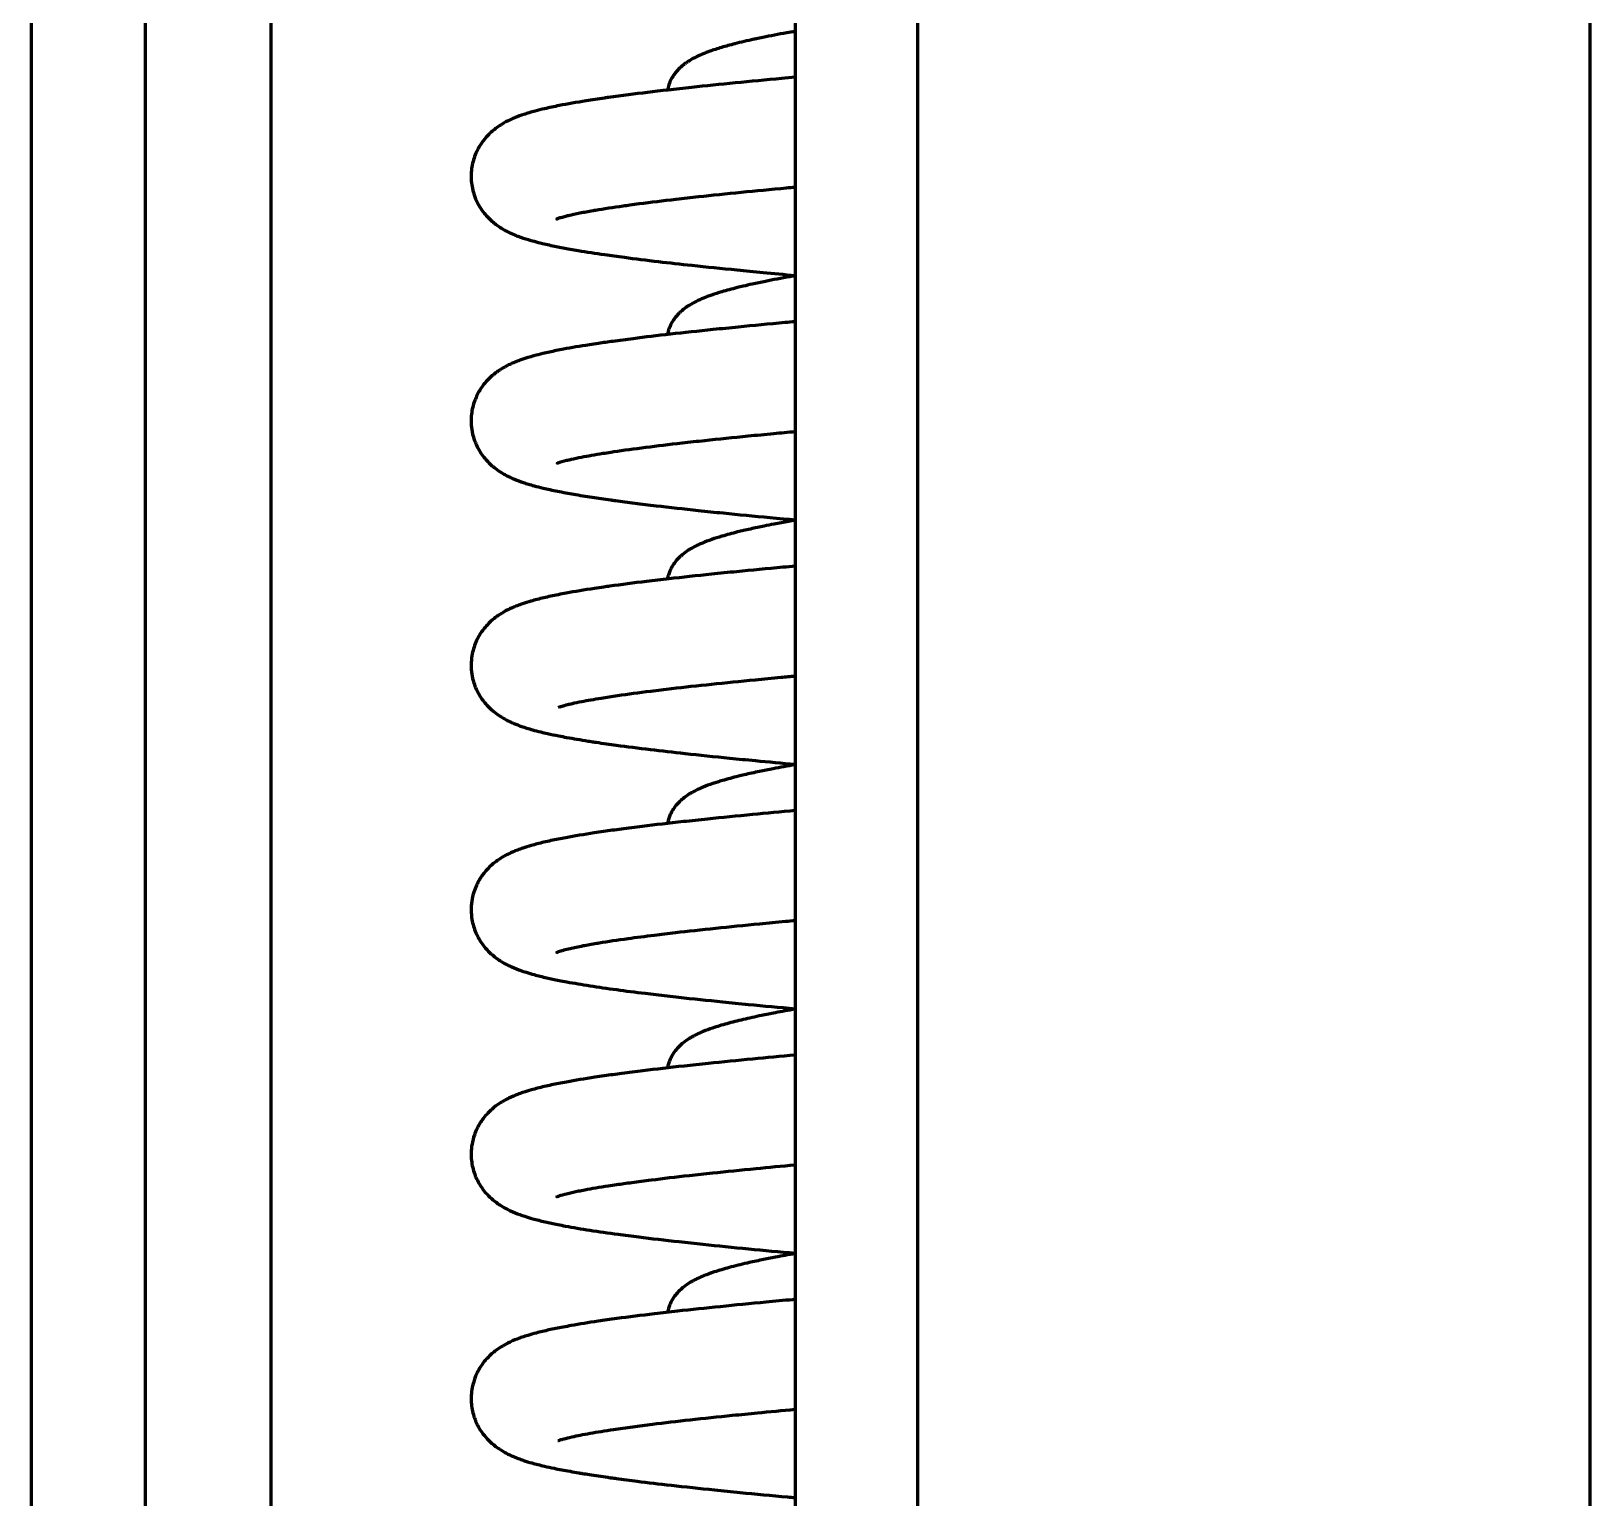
# Model space of a CAD drawing. Header units: millimetres. Extents: x 0 to 840, y 0 to 594.
# Drawn here: x 233.069 to 236.469, y 461.27 to 464.47 of the extents above; entities that cross this region are included whole.
import ezdxf

# ---------------------------------------------------------------- set-up
doc = ezdxf.new("R2010")
doc.units = ezdxf.units.MM
doc.linetypes.add('K5LT_BASIC', pattern=[0])
doc.layers.add('Системный слой', color=7, linetype='Continuous')

msp = doc.modelspace()

# ---------------------------------------------------------------- linework, layer by layer
at = {"layer": 'Системный слой', "color": 5, "linetype": 'K5LT_BASIC', "lineweight": 60, "true_color": 0x0000ff}
for p, q in [((236.46886, 512.31632), (236.46886, 411.74583)), ((235.00219, 512.30589), (235.00219, 411.73474)), ((233.06929, 479.15139), (233.06929, 448.15513)), ((233.31772, 479.15139), (233.31772, 446.48472)), ((233.59245, 446.48472), (233.59245, 479.15139)), ((234.73553, 479.01806), (234.73553, 446.61806))]:
    msp.add_line(p, q, dxfattribs=at)
for points, knots in [([(234.73553, 464.46993), (234.72938, 464.46885), (234.72333, 464.46776), (234.69901, 464.46334), (234.68157, 464.45998), (234.66024, 464.4556), (234.65545, 464.4546), (234.64923, 464.45327), (234.64773, 464.45294), (234.63126, 464.44936), (234.61725, 464.44609), (234.6028, 464.44241), (234.60149, 464.44208), (234.59014, 464.43913), (234.58066, 464.43649), (234.56269, 464.43103), (234.55423, 464.42823), (234.54009, 464.42302), (234.53417, 464.42066), (234.52575, 464.41694), (234.52303, 464.41568), (234.51516, 464.41183), (234.51009, 464.40911), (234.50262, 464.40448), (234.50049, 464.40309), (234.49611, 464.40003), (234.49401, 464.39847), (234.48816, 464.39382), (234.48436, 464.39042), (234.47895, 464.38476), (234.47709, 464.38266), (234.47428, 464.37918), (234.47324, 464.37783), (234.47095, 464.37466), (234.4698, 464.37295), (234.46635, 464.3674), (234.46438, 464.36372), (234.46086, 464.35558), (234.45945, 464.35156), (234.45784, 464.34549), (234.45741, 464.34359), (234.45704, 464.3417)], [18.8656886, 18.8656886, 18.8656886, 18.8656886, 19.2075991, 19.2075991, 20.2626558, 20.2626558, 20.575663, 20.575663, 20.6763779, 20.6763779, 21.6846425, 21.6846425, 21.7857613, 21.7857613, 22.5695793, 22.5695793, 23.3533974, 23.3533974, 23.9549881, 23.9549881, 24.2402451, 24.2402451, 24.8093722, 24.8093722, 25.0549967, 25.0549967, 25.2892627, 25.2892627, 25.7031865, 25.7031865, 25.9129034, 25.9129034, 26.0393263, 26.0393263, 26.1910284, 26.1910284, 26.4794092, 26.4794092, 26.7454221, 26.7454221, 26.8596257, 26.8596257, 26.8596257, 26.8596257]), ([(234.73553, 464.36975), (234.72565, 464.36885), (234.71584, 464.36795), (234.67137, 464.36382), (234.63758, 464.36059), (234.57184, 464.35409), (234.53992, 464.35081), (234.50059, 464.34658), (234.49191, 464.34563), (234.47476, 464.34373), (234.46629, 464.34278), (234.42767, 464.33838), (234.39901, 464.33492), (234.36461, 464.33047), (234.35722, 464.32949), (234.3427, 464.32753), (234.33557, 464.32655), (234.32557, 464.32514), (234.32259, 464.32471), (234.3127, 464.32329), (234.30593, 464.32229), (234.29266, 464.32029), (234.28615, 464.31928), (234.2586, 464.31488), (234.239, 464.31145), (234.20983, 464.3057), (234.19915, 464.30343), (234.18207, 464.29946), (234.17527, 464.29778), (234.16441, 464.29488), (234.16008, 464.29367), (234.15164, 464.29117), (234.14772, 464.28995), (234.13739, 464.28652), (234.1311, 464.28424), (234.12146, 464.28032), (234.11784, 464.27875), (234.10773, 464.27403), (234.10144, 464.27077), (234.09097, 464.26423), (234.08769, 464.26203), (234.08118, 464.25726), (234.07781, 464.25459), (234.07151, 464.24911), (234.06822, 464.246), (234.06076, 464.23818), (234.05631, 464.23287), (234.04999, 464.22384), (234.04788, 464.22053), (234.04349, 464.2129), (234.04129, 464.20854), (234.03734, 464.1994), (234.03557, 464.19456), (234.03265, 464.18473), (234.03146, 464.1796), (234.02974, 464.1693), (234.02918, 464.16405), (234.02875, 464.15355), (234.02886, 464.14829), (234.02973, 464.13786), (234.03049, 464.13272), (234.0329, 464.12119), (234.03473, 464.11497), (234.03927, 464.10287), (234.04195, 464.09715), (234.04806, 464.08612), (234.05148, 464.08095), (234.05778, 464.07262), (234.06064, 464.06923), (234.06648, 464.0629), (234.06947, 464.05996), (234.07552, 464.05448), (234.07858, 464.05195), (234.08199, 464.04933), (234.08239, 464.04902), (234.08422, 464.04765), (234.08562, 464.04663), (234.08977, 464.04372), (234.09254, 464.04191), (234.10044, 464.03705), (234.10571, 464.03422), (234.11395, 464.03018), (234.11728, 464.02866), (234.12402, 464.02576), (234.12725, 464.02446), (234.13859, 464.02014), (234.14586, 464.01774), (234.15757, 464.01421), (234.16188, 464.01298), (234.17199, 464.01022), (234.17817, 464.00865), (234.18932, 464.00598), (234.19413, 464.00489), (234.20412, 464.00269), (234.20933, 464.00159), (234.22413, 463.99859), (234.23415, 463.99669), (234.25048, 463.99377), (234.25649, 463.99273), (234.28046, 463.9887), (234.29961, 463.98574), (234.32694, 463.98181), (234.33401, 463.98082), (234.34838, 463.97885), (234.3557, 463.97786), (234.38661, 463.9738), (234.41146, 463.97073), (234.46091, 463.96494), (234.48526, 463.96222), (234.54181, 463.95614), (234.57452, 463.95279), (234.61781, 463.94851), (234.62724, 463.94759), (234.64625, 463.94575), (234.65583, 463.94484), (234.68838, 463.94174), (234.71175, 463.93957), (234.73553, 463.9374)], [4.6533398, 4.6533398, 4.6533398, 4.6533398, 4.992377, 4.992377, 6.2027152, 6.2027152, 7.4310357, 7.4310357, 7.784683, 7.784683, 8.1395752, 8.1395752, 9.4268002, 9.4268002, 9.7870957, 9.7870957, 10.1489733, 10.1489733, 10.3047117, 10.3047117, 10.669622, 10.669622, 11.0354263, 11.0354263, 12.2578541, 12.2578541, 13.0248467, 13.0248467, 13.5526302, 13.5526302, 13.9116848, 13.9116848, 14.2557108, 14.2557108, 14.7896734, 14.7896734, 15.0951145, 15.0951145, 15.6290771, 15.6290771, 15.8688792, 15.8688792, 16.0959116, 16.0959116, 16.3129594, 16.3129594, 16.6226405, 16.6226405, 16.7877626, 16.7877626, 16.9852371, 16.9852371, 17.1816924, 17.1816924, 17.3744661, 17.3744661, 17.5642591, 17.5642591, 17.7523127, 17.7523127, 17.9398004, 17.9398004, 18.1805104, 18.1805104, 18.4284188, 18.4284188, 18.688996, 18.688996, 18.8901488, 18.8901488, 19.0964008, 19.0964008, 19.3106255, 19.3106255, 19.3394826, 19.3394826, 19.4410877, 19.4410877, 19.6442978, 19.6442978, 20.0507179, 20.0507179, 20.3262035, 20.3262035, 20.6171902, 20.6171902, 21.2712928, 21.2712928, 21.6184998, 21.6184998, 22.1070484, 22.1070484, 22.4704408, 22.4704408, 22.8395962, 22.8395962, 23.5024106, 23.5024106, 23.8728149, 23.8728149, 24.9474489, 24.9474489, 25.3117314, 25.3117314, 25.6741575, 25.6741575, 26.8139009, 26.8139009, 27.8298613, 27.8298613, 29.0861227, 29.0861227, 29.431642, 29.431642, 29.7759734, 29.7759734, 30.5920125, 30.5920125, 30.5920125, 30.5920125]), ([(234.73553, 464.12957), (234.7291, 464.12898), (234.7227, 464.12838), (234.68235, 464.12461), (234.64935, 464.12144), (234.58524, 464.11504), (234.55417, 464.11181), (234.5162, 464.10768), (234.50792, 464.10677), (234.49159, 464.10494), (234.48353, 464.10402), (234.44719, 464.09983), (234.42049, 464.09656), (234.38869, 464.09239), (234.38183, 464.09147), (234.37026, 464.08988), (234.36547, 464.08922), (234.33855, 464.08541), (234.3182, 464.08227), (234.2984, 464.07892), (234.29658, 464.07861), (234.28965, 464.0774), (234.2847, 464.07652), (234.27516, 464.07476), (234.27065, 464.07389), (234.25697, 464.07118), (234.24876, 464.0694), (234.23825, 464.06691), (234.23536, 464.06619), (234.22866, 464.06445), (234.22514, 464.06345), (234.22117, 464.06224), (234.21941, 464.06167), (234.21661, 464.06071), (234.21558, 464.06028), (234.21603, 464.06048), (234.21732, 464.06111), (234.21769, 464.06131)], [37.7112778, 37.7112778, 37.7112778, 37.7112778, 37.9222694, 37.9222694, 39.0502669, 39.0502669, 40.1981821, 40.1981821, 40.5243111, 40.5243111, 40.8515265, 40.8515265, 42.0252066, 42.0252066, 42.3577156, 42.3577156, 42.5994075, 42.5994075, 43.7447167, 43.7447167, 43.8609674, 43.8609674, 44.1975123, 44.1975123, 44.5337933, 44.5337933, 45.2610793, 45.2610793, 45.5898742, 45.5898742, 46.0644791, 46.0644791, 46.3572481, 46.3572481, 46.9762262, 46.9762262, 47.2143154, 47.2143154, 47.2143154, 47.2143154]), ([(234.73553, 463.93659), (234.73169, 463.93592), (234.72789, 463.93524), (234.70534, 463.93119), (234.6875, 463.92781), (234.66571, 463.9234), (234.66086, 463.9224), (234.65131, 463.92038), (234.64662, 463.91937), (234.63523, 463.91687), (234.62864, 463.91537), (234.61787, 463.91282), (234.6136, 463.91179), (234.59736, 463.90775), (234.58604, 463.9047), (234.56771, 463.89927), (234.56035, 463.89692), (234.55008, 463.89336), (234.54694, 463.89223), (234.53816, 463.88893), (234.53265, 463.88668), (234.52465, 463.8831), (234.52204, 463.88188), (234.51412, 463.87795), (234.50903, 463.87516), (234.50176, 463.87059), (234.49949, 463.86908), (234.49318, 463.86459), (234.48924, 463.86147), (234.48356, 463.85617), (234.48217, 463.8548), (234.47882, 463.85129), (234.47712, 463.84936), (234.47364, 463.84506), (234.47201, 463.84287), (234.46802, 463.83694), (234.46565, 463.83283), (234.46251, 463.82619), (234.46127, 463.82317), (234.45935, 463.81771), (234.45844, 463.81463), (234.45749, 463.81058), (234.45726, 463.8095), (234.45705, 463.80841)], [18.3385521, 18.3385521, 18.3385521, 18.3385521, 18.5520427, 18.5520427, 19.6180803, 19.6180803, 19.9309472, 19.9309472, 20.2445913, 20.2445913, 20.7073038, 20.7073038, 21.0230147, 21.0230147, 21.9335588, 21.9335588, 22.5995978, 22.5995978, 22.904688, 22.904688, 23.4668516, 23.4668516, 23.7508946, 23.7508946, 24.3130583, 24.3130583, 24.5614441, 24.5614441, 25.0183374, 25.0183374, 25.1852387, 25.1852387, 25.3892471, 25.3892471, 25.5861398, 25.5861398, 25.8859733, 25.8859733, 26.0744038, 26.0744038, 26.2614911, 26.2614911, 26.3284344, 26.3284344, 26.3284344, 26.3284344]), ([(234.73553, 463.83642), (234.72796, 463.83573), (234.72043, 463.83504), (234.67811, 463.83112), (234.64422, 463.8279), (234.60212, 463.82375), (234.59286, 463.82283), (234.5745, 463.82099), (234.5654, 463.82006), (234.52409, 463.81581), (234.49311, 463.81248), (234.43505, 463.80591), (234.4079, 463.80267), (234.37462, 463.79843), (234.36712, 463.79746), (234.35236, 463.79551), (234.34511, 463.79453), (234.32727, 463.79206), (234.31686, 463.79057), (234.29999, 463.78807), (234.29338, 463.78706), (234.26661, 463.78288), (234.24773, 463.77966), (234.21967, 463.77435), (234.2095, 463.7723), (234.19478, 463.76908), (234.18991, 463.76797), (234.17837, 463.76522), (234.1719, 463.76357), (234.1614, 463.76071), (234.15705, 463.75946), (234.14679, 463.75634), (234.141, 463.75445), (234.13132, 463.75093), (234.12759, 463.7495), (234.12046, 463.74656), (234.11674, 463.74493), (234.10641, 463.74003), (234.09969, 463.7365), (234.08865, 463.72935), (234.08551, 463.72717), (234.07897, 463.72219), (234.07571, 463.71951), (234.06779, 463.71234), (234.06281, 463.70721), (234.05547, 463.69826), (234.05265, 463.69446), (234.04947, 463.68962), (234.04893, 463.68877), (234.0473, 463.68617), (234.04625, 463.6844), (234.04319, 463.67894), (234.04129, 463.67515), (234.03757, 463.66666), (234.03582, 463.66194), (234.03286, 463.65218), (234.03165, 463.64717), (234.02986, 463.63696), (234.02928, 463.63177), (234.02876, 463.62132), (234.02882, 463.61607), (234.0297, 463.60422), (234.03072, 463.59766), (234.03374, 463.58483), (234.03574, 463.57858), (234.03866, 463.57138), (234.03918, 463.57014), (234.04172, 463.56439), (234.04404, 463.55989), (234.0488, 463.55176), (234.05161, 463.54753), (234.05695, 463.54033), (234.06006, 463.53657), (234.06581, 463.53025), (234.06901, 463.52707), (234.07505, 463.52155), (234.07815, 463.51897), (234.08624, 463.5127), (234.0907, 463.5097), (234.09879, 463.50475), (234.10139, 463.50327), (234.10784, 463.49983), (234.11067, 463.49842), (234.11717, 463.49537), (234.1205, 463.49391), (234.12982, 463.49006), (234.13619, 463.48772), (234.14618, 463.48436), (234.14996, 463.48317), (234.15803, 463.48074), (234.16202, 463.4796), (234.17257, 463.47673), (234.17928, 463.47504), (234.19087, 463.47229), (234.19578, 463.47118), (234.21175, 463.46771), (234.22314, 463.46544), (234.24089, 463.46214), (234.24674, 463.46109), (234.26548, 463.45784), (234.27889, 463.45565), (234.30586, 463.45151), (234.31931, 463.44954), (234.33669, 463.44712), (234.34006, 463.44665), (234.3503, 463.44525), (234.35726, 463.44432), (234.37849, 463.44154), (234.39315, 463.43968), (234.41622, 463.43687), (234.42426, 463.43591), (234.46145, 463.43152), (234.49212, 463.42811), (234.53306, 463.42377), (234.54199, 463.42284), (234.56003, 463.42097), (234.56913, 463.42004), (234.61111, 463.4158), (234.64515, 463.41249), (234.68994, 463.40828), (234.69971, 463.40736), (234.71816, 463.40565), (234.72682, 463.40486), (234.73553, 463.40406)], [4.2729293, 4.2729293, 4.2729293, 4.2729293, 4.5114885, 4.5114885, 5.6217301, 5.6217301, 5.9388773, 5.9388773, 6.2572857, 6.2572857, 7.4005533, 7.4005533, 8.5088178, 8.5088178, 8.8396057, 8.8396057, 9.1712311, 9.1712311, 9.6727903, 9.6727903, 10.0088631, 10.0088631, 11.0660021, 11.0660021, 11.7138663, 11.7138663, 12.0526196, 12.0526196, 12.521495, 12.521495, 12.8499866, 12.8499866, 13.3188621, 13.3188621, 13.6084208, 13.6084208, 13.88578, 13.88578, 14.4051005, 14.4051005, 14.622046, 14.622046, 14.8260242, 14.8260242, 15.1257656, 15.1257656, 15.3125921, 15.3125921, 15.3518115, 15.3518115, 15.4302504, 15.4302504, 15.5871283, 15.5871283, 15.7674777, 15.7674777, 15.9476555, 15.9476555, 16.1280068, 16.1280068, 16.3085182, 16.3085182, 16.538217, 16.538217, 16.7699069, 16.7699069, 16.8188965, 16.8188965, 16.9997698, 16.9997698, 17.180998, 17.180998, 17.3642008, 17.3642008, 17.5510309, 17.5510309, 17.7433351, 17.7433351, 18.0612729, 18.0612729, 18.2798833, 18.2798833, 18.5168923, 18.5168923, 18.7748912, 18.7748912, 19.2608729, 19.2608729, 19.5630664, 19.5630664, 19.8744029, 19.8744029, 20.3570748, 20.3570748, 20.6937686, 20.6937686, 21.4171346, 21.4171346, 21.7573311, 21.7573311, 22.4806971, 22.4806971, 23.1408536, 23.1408536, 23.2985093, 23.2985093, 23.6138208, 23.6138208, 24.2444438, 24.2444438, 24.5736325, 24.5736325, 25.7431396, 25.7431396, 26.064381, 26.064381, 26.3842491, 26.3842491, 27.5231332, 27.5231332, 27.8376433, 27.8376433, 28.1121861, 28.1121861, 28.1121861, 28.1121861]), ([(234.73553, 463.59624), (234.71967, 463.59477), (234.70403, 463.59331), (234.67912, 463.59094), (234.66972, 463.59004), (234.65108, 463.58824), (234.64184, 463.58733), (234.60001, 463.58321), (234.56855, 463.57999), (234.53004, 463.57586), (234.52165, 463.57495), (234.50508, 463.57312), (234.4969, 463.57221), (234.46085, 463.56811), (234.43438, 463.56494), (234.38463, 463.55858), (234.36132, 463.55538), (234.33805, 463.55191), (234.33594, 463.55159), (234.32784, 463.55036), (234.32201, 463.54945), (234.29893, 463.54576), (234.28337, 463.54303), (234.26142, 463.53875), (234.25392, 463.53718), (234.24382, 463.53491), (234.24043, 463.53411), (234.23098, 463.53177), (234.22186, 463.52918), (234.21554, 463.527), (234.21745, 463.52784), (234.21683, 463.52753)], [36.3466063, 36.3466063, 36.3466063, 36.3466063, 36.8486127, 36.8486127, 37.157315, 37.157315, 37.4668419, 37.4668419, 38.5729401, 38.5729401, 38.8867817, 38.8867817, 39.2018192, 39.2018192, 40.2977413, 40.2977413, 41.4133287, 41.4133287, 41.5253829, 41.5253829, 41.8489957, 41.8489957, 42.8445702, 42.8445702, 43.4482842, 43.4482842, 43.7659611, 43.7659611, 44.3419177, 44.3419177, 44.7495096, 44.7495096, 44.7495096, 44.7495096]), ([(234.73553, 463.40326), (234.73082, 463.40243), (234.72617, 463.4016), (234.71614, 463.39979), (234.71079, 463.39881), (234.70024, 463.39685), (234.69503, 463.39586), (234.68236, 463.39341), (234.67499, 463.39195), (234.66289, 463.38949), (234.65807, 463.38848), (234.6428, 463.38524), (234.63272, 463.38299), (234.61868, 463.37968), (234.61439, 463.37865), (234.59803, 463.37459), (234.58661, 463.37152), (234.56813, 463.36606), (234.56072, 463.36371), (234.54653, 463.35881), (234.53976, 463.35626), (234.5305, 463.35238), (234.52771, 463.35116), (234.51966, 463.34745), (234.51452, 463.34485), (234.5071, 463.34059), (234.50473, 463.33915), (234.49799, 463.3348), (234.4936, 463.33164), (234.48802, 463.32692), (234.48702, 463.32604), (234.48452, 463.32375), (234.48321, 463.3225), (234.47993, 463.31916), (234.47821, 463.31728), (234.47361, 463.31178), (234.47093, 463.30813), (234.46622, 463.30051), (234.46397, 463.29619), (234.46112, 463.28946), (234.46001, 463.2864), (234.45853, 463.2815), (234.45796, 463.27935), (234.45733, 463.27649), (234.45718, 463.27578), (234.45705, 463.27506)], [18.3614664, 18.3614664, 18.3614664, 18.3614664, 18.6234725, 18.6234725, 18.9329731, 18.9329731, 19.2432863, 19.2432863, 19.7010861, 19.7010861, 20.0141802, 20.0141802, 20.7101409, 20.7101409, 21.0257861, 21.0257861, 21.9424306, 21.9424306, 22.6118152, 22.6118152, 23.2811997, 23.2811997, 23.573005, 23.573005, 24.1356425, 24.1356425, 24.3925913, 24.3925913, 24.8892334, 24.8892334, 25.0081127, 25.0081127, 25.1643712, 25.1643712, 25.37006, 25.37006, 25.6896344, 25.6896344, 25.9850455, 25.9850455, 26.1735969, 26.1735969, 26.3065458, 26.3065458, 26.350651, 26.350651, 26.350651, 26.350651]), ([(234.73553, 463.30309), (234.72646, 463.30226), (234.71746, 463.30143), (234.67394, 463.2974), (234.6403, 463.29419), (234.59847, 463.29006), (234.58923, 463.28914), (234.57091, 463.28729), (234.56182, 463.28636), (234.52059, 463.2821), (234.48966, 463.27877), (234.45187, 463.27447), (234.44361, 463.27352), (234.42731, 463.27161), (234.41928, 463.27065), (234.38306, 463.26625), (234.35644, 463.2628), (234.32709, 463.25869), (234.32265, 463.25806), (234.31134, 463.25643), (234.30458, 463.25543), (234.2756, 463.25103), (234.25487, 463.24759), (234.2242, 463.24191), (234.21313, 463.23972), (234.19204, 463.23517), (234.18203, 463.23283), (234.16815, 463.22923), (234.16368, 463.22801), (234.15302, 463.22495), (234.14694, 463.22307), (234.13701, 463.21968), (234.13312, 463.21828), (234.12582, 463.21545), (234.12203, 463.2139), (234.11205, 463.20949), (234.10588, 463.20648), (234.09545, 463.2004), (234.09227, 463.19842), (234.08566, 463.19393), (234.08233, 463.19149), (234.07406, 463.18485), (234.0687, 463.17997), (234.06077, 463.17141), (234.05781, 463.1679), (234.05389, 463.16271), (234.05283, 463.16125), (234.04971, 463.15675), (234.04772, 463.15361), (234.04345, 463.14615), (234.04125, 463.14178), (234.0373, 463.13264), (234.03554, 463.12781), (234.03263, 463.11798), (234.03144, 463.11284), (234.02949, 463.10111), (234.0289, 463.09433), (234.02883, 463.08089), (234.02932, 463.07422), (234.03134, 463.06111), (234.03285, 463.05475), (234.03634, 463.04375), (234.03812, 463.03913), (234.04216, 463.03016), (234.04438, 463.02593), (234.04921, 463.01779), (234.05178, 463.01395), (234.05717, 463.00671), (234.06, 463.0033), (234.06393, 462.99898), (234.06499, 462.99785), (234.06668, 462.99612), (234.06729, 462.9955), (234.06914, 462.99368), (234.07039, 462.99248), (234.07405, 462.98911), (234.0766, 462.98694), (234.08374, 462.98119), (234.08871, 462.97771), (234.09643, 462.97281), (234.09969, 462.97091), (234.10607, 462.96741), (234.10918, 462.96583), (234.11576, 462.96267), (234.11865, 462.96138), (234.12799, 462.95743), (234.13323, 462.95547), (234.14255, 462.95222), (234.14652, 462.95092), (234.15429, 462.94851), (234.15853, 462.94726), (234.16862, 462.94444), (234.17462, 462.94288), (234.18553, 462.94021), (234.19033, 462.93909), (234.2032, 462.9362), (234.2116, 462.93444), (234.22584, 462.93162), (234.2314, 462.93056), (234.25174, 462.92682), (234.26733, 462.92418), (234.28616, 462.92121), (234.28839, 462.92086), (234.29424, 462.91996), (234.29787, 462.91941), (234.3089, 462.91775), (234.31645, 462.91664), (234.33112, 462.91456), (234.33824, 462.91357), (234.36883, 462.9094), (234.39365, 462.90625), (234.44396, 462.90021), (234.46924, 462.89733), (234.52646, 462.89108), (234.55882, 462.88772), (234.60171, 462.88344), (234.61106, 462.88251), (234.6299, 462.88067), (234.6394, 462.87975), (234.67712, 462.87613), (234.70601, 462.87343), (234.73553, 462.87073)], [4.1667293, 4.1667293, 4.1667293, 4.1667293, 4.4453161, 4.4453161, 5.5224927, 5.5224927, 5.8319381, 5.8319381, 6.1426793, 6.1426793, 7.2591012, 7.2591012, 7.5774811, 7.5774811, 7.8968569, 7.8968569, 9.041118, 9.041118, 9.2487993, 9.2487993, 9.5756523, 9.5756523, 10.6824609, 10.6824609, 11.3631095, 11.3631095, 12.0437581, 12.0437581, 12.3676119, 12.3676119, 12.8381961, 12.8381961, 13.1303523, 13.1303523, 13.4108215, 13.4108215, 13.8916755, 13.8916755, 14.1127697, 14.1127697, 14.3207118, 14.3207118, 14.6368134, 14.6368134, 14.8230151, 14.8230151, 14.8930675, 14.8930675, 15.0331723, 15.0331723, 15.2099644, 15.2099644, 15.3859906, 15.3859906, 15.5587884, 15.5587884, 15.7765349, 15.7765349, 15.9903523, 15.9903523, 16.204568, 16.204568, 16.3739405, 16.3739405, 16.5456335, 16.5456335, 16.7206937, 16.7206937, 16.9002429, 16.9002429, 16.9665468, 16.9665468, 17.0049382, 17.0049382, 17.081721, 17.081721, 17.2352866, 17.2352866, 17.5424178, 17.5424178, 17.7600914, 17.7600914, 17.9898715, 17.9898715, 18.2323423, 18.2323423, 18.6672237, 18.6672237, 18.9608096, 18.9608096, 19.269783, 19.269783, 19.7046645, 19.7046645, 20.0301436, 20.0301436, 20.5643617, 20.5643617, 20.8962084, 20.8962084, 21.7438254, 21.7438254, 21.8570535, 21.8570535, 22.0374681, 22.0374681, 22.3982972, 22.3982972, 22.7239961, 22.7239961, 23.7713532, 23.7713532, 24.7337857, 24.7337857, 25.8615018, 25.8615018, 26.1715707, 26.1715707, 26.4805907, 26.4805907, 27.3877761, 27.3877761, 27.3877761, 27.3877761]), ([(234.73553, 463.0629), (234.72509, 463.06194), (234.71473, 463.06097), (234.69491, 463.05911), (234.68543, 463.05821), (234.66662, 463.05641), (234.65729, 463.05551), (234.61509, 463.05139), (234.58332, 463.04818), (234.52253, 463.04176), (234.49354, 463.03855), (234.45832, 463.03443), (234.45059, 463.03351), (234.43539, 463.03167), (234.42792, 463.03075), (234.39454, 463.02656), (234.37035, 463.02331), (234.34203, 463.01918), (234.33594, 463.01827), (234.3241, 463.01645), (234.31832, 463.01554), (234.29692, 463.01207), (234.28265, 463.00955), (234.26241, 463.00561), (234.2554, 463.00416), (234.24544, 463.00195), (234.24204, 463.00116), (234.23361, 462.99911), (234.22939, 462.99797), (234.2246, 462.99661), (234.22296, 462.99613), (234.22048, 462.99535), (234.2199, 462.99516), (234.21896, 462.99485)], [38.7346172, 38.7346172, 38.7346172, 38.7346172, 39.0869628, 39.0869628, 39.4153722, 39.4153722, 39.744733, 39.744733, 40.9199133, 40.9199133, 42.0972117, 42.0972117, 42.4355893, 42.4355893, 42.775331, 42.775331, 43.9837483, 43.9837483, 44.3267169, 44.3267169, 44.6719943, 44.6719943, 45.6492809, 45.6492809, 46.2463321, 46.2463321, 46.5870004, 46.5870004, 47.1840515, 47.1840515, 47.6256554, 47.6256554, 47.8835975, 47.8835975, 47.8835975, 47.8835975]), ([(234.73553, 462.86993), (234.71888, 462.867), (234.70293, 462.86406), (234.6826, 462.86012), (234.67758, 462.85913), (234.66767, 462.85713), (234.66279, 462.85613), (234.64636, 462.85269), (234.63524, 462.85023), (234.62024, 462.84672), (234.61593, 462.84569), (234.59932, 462.8416), (234.58769, 462.83849), (234.57317, 462.83422), (234.56957, 462.83313), (234.56259, 462.83093), (234.55919, 462.82982), (234.54863, 462.82623), (234.54173, 462.82368), (234.53231, 462.81982), (234.52948, 462.81861), (234.52136, 462.81494), (234.51618, 462.81238), (234.50871, 462.8082), (234.50631, 462.80679), (234.49943, 462.80246), (234.49494, 462.79932), (234.48925, 462.79463), (234.48825, 462.79379), (234.48579, 462.7916), (234.48452, 462.79042), (234.48125, 462.78721), (234.4795, 462.78537), (234.47478, 462.77996), (234.47201, 462.77633), (234.46797, 462.77008), (234.46643, 462.76744), (234.46383, 462.76241), (234.46249, 462.75948), (234.46038, 462.75411), (234.45936, 462.75111), (234.45797, 462.74607), (234.45747, 462.74394), (234.45705, 462.74175)], [18.3922153, 18.3922153, 18.3922153, 18.3922153, 19.3186238, 19.3186238, 19.6301306, 19.6301306, 19.9428803, 19.9428803, 20.7032832, 20.7032832, 21.0189155, 21.0189155, 21.9477426, 21.9477426, 22.2615663, 22.2615663, 22.573075, 22.573075, 23.2492809, 23.2492809, 23.543007, 23.543007, 24.1069655, 24.1069655, 24.3667283, 24.3667283, 24.8754574, 24.8754574, 24.9936874, 24.9936874, 25.1453734, 25.1453734, 25.353106, 25.353106, 25.6787445, 25.6787445, 25.8710466, 25.8710466, 26.0610723, 26.0610723, 26.2490788, 26.2490788, 26.3831121, 26.3831121, 26.3831121, 26.3831121]), ([(234.73553, 462.76975), (234.70375, 462.76685), (234.67269, 462.76394), (234.60859, 462.75776), (234.57578, 462.75449), (234.53532, 462.75028), (234.52647, 462.74935), (234.50895, 462.74748), (234.50029, 462.74654), (234.4602, 462.74215), (234.43025, 462.73869), (234.39417, 462.73424), (234.38645, 462.73328), (234.37128, 462.73133), (234.36381, 462.73036), (234.34313, 462.72761), (234.33024, 462.72582), (234.3109, 462.72303), (234.30415, 462.72203), (234.27519, 462.71763), (234.25449, 462.71419), (234.22983, 462.70962), (234.22425, 462.70855), (234.21346, 462.70641), (234.20819, 462.70532), (234.19252, 462.70195), (234.18252, 462.69961), (234.16864, 462.69603), (234.16416, 462.69481), (234.1535, 462.69176), (234.14743, 462.68989), (234.13748, 462.68651), (234.1336, 462.68512), (234.12373, 462.68133), (234.11742, 462.67866), (234.10745, 462.67379), (234.10434, 462.67217), (234.09743, 462.66826), (234.0943, 462.66637), (234.08764, 462.66199), (234.08434, 462.65965), (234.07597, 462.65315), (234.07051, 462.64836), (234.06244, 462.63996), (234.05942, 462.63652), (234.05606, 462.63223), (234.05559, 462.63162), (234.05418, 462.62977), (234.05325, 462.6285), (234.05051, 462.6246), (234.04875, 462.62189), (234.04461, 462.61498), (234.04234, 462.61067), (234.03823, 462.60164), (234.0364, 462.5969), (234.03284, 462.58574), (234.03125, 462.579), (234.02926, 462.56561), (234.02879, 462.55882), (234.02895, 462.5454), (234.02956, 462.53875), (234.03155, 462.52711), (234.03273, 462.52213), (234.03565, 462.51238), (234.03736, 462.50771), (234.04128, 462.49863), (234.04345, 462.49434), (234.04818, 462.48608), (234.0507, 462.4822), (234.05603, 462.47483), (234.05883, 462.47136), (234.06459, 462.46485), (234.06755, 462.46183), (234.07261, 462.45707), (234.07471, 462.45522), (234.08084, 462.4501), (234.08485, 462.44712), (234.09182, 462.44236), (234.09509, 462.4403), (234.10136, 462.43662), (234.10467, 462.43482), (234.11109, 462.43154), (234.11435, 462.43), (234.12454, 462.42544), (234.13087, 462.42299), (234.14136, 462.41929), (234.14506, 462.41807), (234.15438, 462.41513), (234.16034, 462.41339), (234.17058, 462.41061), (234.17503, 462.40946), (234.18428, 462.40717), (234.18897, 462.40607), (234.20231, 462.40305), (234.21127, 462.40117), (234.22604, 462.39825), (234.23161, 462.39719), (234.25322, 462.39322), (234.27017, 462.39037), (234.30652, 462.38471), (234.32584, 462.38191), (234.36593, 462.37647), (234.38661, 462.37381), (234.42375, 462.36928), (234.43972, 462.3674), (234.4645, 462.36457), (234.47294, 462.36362), (234.512, 462.35929), (234.54401, 462.35592), (234.5865, 462.35162), (234.59576, 462.35069), (234.61444, 462.34885), (234.62385, 462.34792), (234.66639, 462.3438), (234.70052, 462.3406), (234.73553, 462.3374)], [4.4454512, 4.4454512, 4.4454512, 4.4454512, 5.4875541, 5.4875541, 6.659415, 6.659415, 6.9925395, 6.9925395, 7.3271099, 7.3271099, 8.5605655, 8.5605655, 8.9033992, 8.9033992, 9.2472956, 9.2472956, 9.8749795, 9.8749795, 10.2237315, 10.2237315, 11.40443, 11.40443, 11.7583762, 11.7583762, 12.1125962, 12.1125962, 12.8365952, 12.8365952, 13.1823863, 13.1823863, 13.6837539, 13.6837539, 13.9955049, 13.9955049, 14.5095289, 14.5095289, 14.7710258, 14.7710258, 15.010348, 15.010348, 15.2346695, 15.2346695, 15.5783024, 15.5783024, 15.7781107, 15.7781107, 15.8107688, 15.8107688, 15.8760851, 15.8760851, 16.0067176, 16.0067176, 16.1957257, 16.1957257, 16.3837956, 16.3837956, 16.6248203, 16.6248203, 16.8566067, 16.8566067, 17.0845214, 17.0845214, 17.263662, 17.263662, 17.4440305, 17.4440305, 17.6267201, 17.6267201, 17.8128508, 17.8128508, 18.0036164, 18.0036164, 18.1993326, 18.1993326, 18.3390526, 18.3390526, 18.6096238, 18.6096238, 18.8367728, 18.8367728, 19.0786711, 19.0786711, 19.3355038, 19.3355038, 19.8848887, 19.8848887, 20.1906364, 20.1906364, 20.6540301, 20.6540301, 20.9948994, 20.9948994, 21.3397324, 21.3397324, 21.9475267, 21.9475267, 22.3017071, 22.3017071, 23.280868, 23.280868, 24.2600289, 24.2600289, 25.1985955, 25.1985955, 25.8683096, 25.8683096, 26.2069876, 26.2069876, 27.4130777, 27.4130777, 27.7445838, 27.7445838, 28.0748209, 28.0748209, 29.2227823, 29.2227823, 29.2227823, 29.2227823]), ([(234.73553, 462.52957), (234.7284, 462.52891), (234.72131, 462.52825), (234.70465, 462.52669), (234.69512, 462.5258), (234.67621, 462.524), (234.66683, 462.5231), (234.62441, 462.51898), (234.59243, 462.51578), (234.53118, 462.50936), (234.50192, 462.50615), (234.46633, 462.50204), (234.45852, 462.50112), (234.44315, 462.49928), (234.43558, 462.49836), (234.40804, 462.49495), (234.38899, 462.49247), (234.34819, 462.48683), (234.3271, 462.48367), (234.30647, 462.48027), (234.3046, 462.47996), (234.2974, 462.47875), (234.29225, 462.47786), (234.28231, 462.47608), (234.27757, 462.47521), (234.2624, 462.47231), (234.25306, 462.47036), (234.23965, 462.46727), (234.23508, 462.46614), (234.22868, 462.46444), (234.22625, 462.46376), (234.22023, 462.46199), (234.21699, 462.46084), (234.21541, 462.46022), (234.21617, 462.46055), (234.21618, 462.46055)], [44.6439738, 44.6439738, 44.6439738, 44.6439738, 44.9212935, 44.9212935, 45.2994331, 45.2994331, 45.6785821, 45.6785821, 47.0307688, 47.0307688, 48.3862621, 48.3862621, 48.7755702, 48.7755702, 49.1668572, 49.1668572, 50.2272216, 50.2272216, 51.591448, 51.591448, 51.7287152, 51.7287152, 52.1273354, 52.1273354, 52.5258968, 52.5258968, 53.4572428, 53.4572428, 54.0493873, 54.0493873, 54.4237111, 54.4237111, 55.2894436, 55.2894436, 55.6906549, 55.6906549, 55.6906549, 55.6906549]), ([(234.73553, 462.33659), (234.7206, 462.33397), (234.70622, 462.33133), (234.68728, 462.3277), (234.68221, 462.32671), (234.67221, 462.32472), (234.66729, 462.32372), (234.64829, 462.31979), (234.63489, 462.31684), (234.60964, 462.31088), (234.59784, 462.30788), (234.57563, 462.30171), (234.5653, 462.29857), (234.54847, 462.29284), (234.54167, 462.29033), (234.52975, 462.28544), (234.5245, 462.2831), (234.51671, 462.27924), (234.51429, 462.27797), (234.50946, 462.2753), (234.50707, 462.27391), (234.50013, 462.2696), (234.49553, 462.26642), (234.48889, 462.26102), (234.48699, 462.25938), (234.48338, 462.256), (234.48195, 462.25459), (234.47737, 462.24974), (234.47454, 462.24635), (234.47017, 462.24021), (234.4686, 462.23778), (234.46577, 462.2329), (234.46434, 462.23013), (234.46198, 462.22494), (234.46078, 462.2219), (234.45894, 462.21637), (234.45809, 462.21331), (234.4573, 462.20968), (234.45717, 462.20904), (234.45705, 462.2084)], [18.3386304, 18.3386304, 18.3386304, 18.3386304, 19.169571, 19.169571, 19.4807141, 19.4807141, 19.793022, 19.793022, 20.7073074, 20.7073074, 21.6177832, 21.6177832, 22.5282591, 22.5282591, 23.1941866, 23.1941866, 23.7562949, 23.7562949, 24.0255248, 24.0255248, 24.2855593, 24.2855593, 24.7990144, 24.7990144, 25.0233226, 25.0233226, 25.1952005, 25.1952005, 25.5315513, 25.5315513, 25.7248039, 25.7248039, 25.9146997, 25.9146997, 26.1029939, 26.1029939, 26.2891369, 26.2891369, 26.3285178, 26.3285178, 26.3285178, 26.3285178]), ([(234.73553, 462.23642), (234.70388, 462.23353), (234.67296, 462.23063), (234.60943, 462.22451), (234.57702, 462.22128), (234.53692, 462.21712), (234.52806, 462.21618), (234.51052, 462.21432), (234.50185, 462.21338), (234.4617, 462.20899), (234.43168, 462.20552), (234.39553, 462.20108), (234.3878, 462.20011), (234.3726, 462.19817), (234.36512, 462.1972), (234.34444, 462.19445), (234.33156, 462.19267), (234.31222, 462.18989), (234.30545, 462.18889), (234.2764, 462.18449), (234.25562, 462.18105), (234.23087, 462.17649), (234.22527, 462.17542), (234.21445, 462.17327), (234.20916, 462.17219), (234.19335, 462.1688), (234.18324, 462.16645), (234.16924, 462.16285), (234.16475, 462.16164), (234.15404, 462.15859), (234.14793, 462.15672), (234.13795, 462.15335), (234.13406, 462.15196), (234.12422, 462.14819), (234.11795, 462.14557), (234.10802, 462.14075), (234.10492, 462.13915), (234.098, 462.13527), (234.09487, 462.13339), (234.08594, 462.12757), (234.08013, 462.12329), (234.07136, 462.11563), (234.06807, 462.11252), (234.06204, 462.10618), (234.05904, 462.10273), (234.0553, 462.09792), (234.05446, 462.0968), (234.05196, 462.09337), (234.05034, 462.091), (234.04625, 462.08454), (234.04388, 462.08031), (234.03957, 462.07145), (234.03762, 462.0668), (234.03378, 462.05579), (234.032, 462.04909), (234.02964, 462.03574), (234.02898, 462.02896), (234.02879, 462.01694), (234.02904, 462.01169), (234.03018, 462.00131), (234.03106, 461.99621), (234.03342, 461.98619), (234.03488, 461.98136), (234.03833, 461.97193), (234.04029, 461.96744), (234.04464, 461.95877), (234.047, 461.95468), (234.05206, 461.94687), (234.05474, 461.94319), (234.06149, 461.9348), (234.06564, 461.93036), (234.0743, 461.92209), (234.07881, 461.91836), (234.08461, 461.91403), (234.08601, 461.91302), (234.09016, 461.91013), (234.09292, 461.90834), (234.09877, 461.90476), (234.10205, 461.90291), (234.1084, 461.89954), (234.11174, 461.8979), (234.12174, 461.89327), (234.12809, 461.89072), (234.13867, 461.88688), (234.14204, 461.88573), (234.15137, 461.8827), (234.15725, 461.88095), (234.16736, 461.87813), (234.17185, 461.87694), (234.18095, 461.87465), (234.18557, 461.87353), (234.1992, 461.87039), (234.20843, 461.86842), (234.22345, 461.86542), (234.22899, 461.86435), (234.25129, 461.86021), (234.26904, 461.85721), (234.30723, 461.85126), (234.32763, 461.84832), (234.35656, 461.84442), (234.36397, 461.84344), (234.37905, 461.84148), (234.38672, 461.84051), (234.42208, 461.8361), (234.45134, 461.83268), (234.49066, 461.82832), (234.4993, 461.82738), (234.51676, 461.8255), (234.52558, 461.82456), (234.56634, 461.82028), (234.59955, 461.81695), (234.6668, 461.81043), (234.70073, 461.80724), (234.73553, 461.80406)], [4.6534332, 4.6534332, 4.6534332, 4.6534332, 5.739578, 5.739578, 6.9500525, 6.9500525, 7.2986755, 7.2986755, 7.6488071, 7.6488071, 8.9400997, 8.9400997, 9.2988948, 9.2988948, 9.658793, 9.658793, 10.3135159, 10.3135159, 10.6784739, 10.6784739, 11.9151694, 11.9151694, 12.2856328, 12.2856328, 12.6564401, 12.6564401, 13.4208726, 13.4208726, 13.7831253, 13.7831253, 14.3100379, 14.3100379, 14.6374394, 14.6374394, 15.172555, 15.172555, 15.4471435, 15.4471435, 15.6985575, 15.6985575, 16.0998979, 16.0998979, 16.3167148, 16.3167148, 16.5256762, 16.5256762, 16.5871515, 16.5871515, 16.7101019, 16.7101019, 16.9085836, 16.9085836, 17.1056448, 17.1056448, 17.3601492, 17.3601492, 17.6038294, 17.6038294, 17.7916335, 17.7916335, 17.9790796, 17.9790796, 18.1673054, 18.1673054, 18.3574327, 18.3574327, 18.5505941, 18.5505941, 18.7479699, 18.7479699, 19.0349232, 19.0349232, 19.3490325, 19.3490325, 19.4506049, 19.4506049, 19.6537498, 19.6537498, 19.9027366, 19.9027366, 20.1688135, 20.1688135, 20.7392599, 20.7392599, 21.0485878, 21.0485878, 21.5373746, 21.5373746, 21.8937992, 21.8937992, 22.2544032, 22.2544032, 22.9190814, 22.9190814, 23.2898232, 23.2898232, 24.3683854, 24.3683854, 25.4469477, 25.4469477, 25.808844, 25.808844, 26.1698042, 26.1698042, 27.4441091, 27.4441091, 27.7966177, 27.7966177, 28.1473899, 28.1473899, 29.3977369, 29.3977369, 30.5922756, 30.5922756, 30.5922756, 30.5922756]), ([(234.73553, 461.99624), (234.70611, 461.99352), (234.6774, 461.9908), (234.61683, 461.9849), (234.5853, 461.98171), (234.5465, 461.97762), (234.53798, 461.97671), (234.52113, 461.97489), (234.51281, 461.97398), (234.47526, 461.9698), (234.44749, 461.96653), (234.41421, 461.96237), (234.40699, 461.96144), (234.39285, 461.9596), (234.38593, 461.95868), (234.36768, 461.95621), (234.35666, 461.95465), (234.33991, 461.9522), (234.33383, 461.95128), (234.30884, 461.94742), (234.29171, 461.94452), (234.272, 461.94082), (234.2676, 461.93996), (234.25914, 461.93826), (234.25517, 461.93742), (234.24415, 461.93502), (234.23483, 461.9328), (234.22369, 461.92971), (234.21905, 461.92825), (234.21596, 461.92711), (234.21619, 461.92721), (234.21501, 461.92671), (234.21713, 461.92769), (234.21683, 461.92753)], [35.1398395, 35.1398395, 35.1398395, 35.1398395, 36.0404222, 36.0404222, 37.0969005, 37.0969005, 37.3996748, 37.3996748, 37.7035183, 37.7035183, 38.7920939, 38.7920939, 39.10164, 39.10164, 39.4116725, 39.4116725, 39.9379861, 39.9379861, 40.2506125, 40.2506125, 41.2622031, 41.2622031, 41.5757067, 41.5757067, 41.8881629, 41.8881629, 42.4990903, 42.4990903, 42.8628776, 42.8628776, 42.9987612, 42.9987612, 43.1615294, 43.1615294, 43.1615294, 43.1615294]), ([(234.73553, 461.80326), (234.7208, 461.80067), (234.70662, 461.79807), (234.68785, 461.79448), (234.68277, 461.79349), (234.67275, 461.7915), (234.66782, 461.7905), (234.65193, 461.78721), (234.64134, 461.78492), (234.61726, 461.77942), (234.60423, 461.77621), (234.58028, 461.76974), (234.5694, 461.76652), (234.55149, 461.76059), (234.54422, 461.75796), (234.53169, 461.75294), (234.52629, 461.75059), (234.5184, 461.74676), (234.51586, 461.74546), (234.51097, 461.74282), (234.50853, 461.74143), (234.50145, 461.73714), (234.49689, 461.73408), (234.49003, 461.72865), (234.48813, 461.72705), (234.48273, 461.72213), (234.47947, 461.7188), (234.47459, 461.71295), (234.47283, 461.71066), (234.46968, 461.70613), (234.46804, 461.70353), (234.46528, 461.69864), (234.46389, 461.69589), (234.46168, 461.69084), (234.46075, 461.68846), (234.45872, 461.68241), (234.45778, 461.67887), (234.45705, 461.67509)], [18.5422167, 18.5422167, 18.5422167, 18.5422167, 19.3615442, 19.3615442, 19.6726883, 19.6726883, 19.9850963, 19.9850963, 20.6974798, 20.6974798, 21.6779594, 21.6779594, 22.6204583, 22.6204583, 23.3262997, 23.3262997, 23.8978023, 23.8978023, 24.171411, 24.171411, 24.4359984, 24.4359984, 24.9604956, 24.9604956, 25.1834341, 25.1834341, 25.5519701, 25.5519701, 25.7523831, 25.7523831, 25.9485665, 25.9485665, 26.1420268, 26.1420268, 26.305285, 26.305285, 26.5350492, 26.5350492, 26.5350492, 26.5350492]), ([(234.73553, 461.70309), (234.7338, 461.70293), (234.73207, 461.70277), (234.72045, 461.70171), (234.71063, 461.7008), (234.69111, 461.69898), (234.68141, 461.69807), (234.63747, 461.69391), (234.60419, 461.69066), (234.53976, 461.68412), (234.50863, 461.68083), (234.4704, 461.67658), (234.46197, 461.67563), (234.44534, 461.67372), (234.43713, 461.67276), (234.39995, 461.66836), (234.3725, 461.6649), (234.33963, 461.66044), (234.33253, 461.65946), (234.31887, 461.65752), (234.31231, 461.65657), (234.28476, 461.65247), (234.26519, 461.64932), (234.24107, 461.64504), (234.23534, 461.64399), (234.22416, 461.64187), (234.21867, 461.64079), (234.20335, 461.63766), (234.19385, 461.63558), (234.1799, 461.63224), (234.17527, 461.63109), (234.16453, 461.62826), (234.1583, 461.62652), (234.14824, 461.62344), (234.1444, 461.62221), (234.13649, 461.6195), (234.13289, 461.61819), (234.12257, 461.6142), (234.11572, 461.61125), (234.10545, 461.60608), (234.1022, 461.60434), (234.09283, 461.59887), (234.08715, 461.59518), (234.07769, 461.58782), (234.07444, 461.58508), (234.0682, 461.57929), (234.06497, 461.57603), (234.05909, 461.56943), (234.05609, 461.56574), (234.05067, 461.55825), (234.04806, 461.55422), (234.04386, 461.54685), (234.0422, 461.54363), (234.03791, 461.53437), (234.03557, 461.52811), (234.0319, 461.51526), (234.03057, 461.50869), (234.02914, 461.49685), (234.02884, 461.49162), (234.02888, 461.48115), (234.02923, 461.47592), (234.03056, 461.46559), (234.03155, 461.46049), (234.03409, 461.45054), (234.03566, 461.44569), (234.03829, 461.43889), (234.03917, 461.4368), (234.04057, 461.43369), (234.04107, 461.43263), (234.04257, 461.42952), (234.04366, 461.4274), (234.04692, 461.4215), (234.04945, 461.41744), (234.05554, 461.40866), (234.05989, 461.40335), (234.06822, 461.39438), (234.07292, 461.39002), (234.08047, 461.38377), (234.08347, 461.3815), (234.08976, 461.37704), (234.09254, 461.37523), (234.09894, 461.37133), (234.10155, 461.36986), (234.11068, 461.36498), (234.11586, 461.36258), (234.1247, 461.35881), (234.12834, 461.35736), (234.13535, 461.35473), (234.1392, 461.35337), (234.14905, 461.35008), (234.15521, 461.34821), (234.16586, 461.3452), (234.17021, 461.34404), (234.1791, 461.34177), (234.18384, 461.34061), (234.19551, 461.33789), (234.20271, 461.33631), (234.21545, 461.33367), (234.22085, 461.3326), (234.23815, 461.32927), (234.25063, 461.32704), (234.26629, 461.32441), (234.26879, 461.324), (234.27637, 461.32276), (234.28152, 461.32194), (234.29324, 461.32011), (234.29987, 461.3191), (234.31339, 461.31709), (234.32028, 461.31609), (234.32975, 461.31475), (234.3322, 461.31441), (234.33833, 461.31356), (234.34202, 461.31305), (234.35298, 461.31156), (234.36036, 461.31058), (234.37535, 461.30862), (234.38297, 461.30765), (234.41431, 461.30372), (234.43916, 461.30077), (234.49521, 461.29444), (234.5268, 461.29105), (234.56881, 461.28674), (234.57796, 461.28581), (234.59644, 461.28396), (234.60576, 461.28303), (234.64865, 461.27882), (234.68331, 461.27554), (234.72444, 461.27174), (234.72997, 461.27124), (234.73553, 461.27073)], [4.2734035, 4.2734035, 4.2734035, 4.2734035, 4.3278806, 4.3278806, 4.6405315, 4.6405315, 4.9542577, 4.9542577, 6.0733687, 6.0733687, 7.2049082, 7.2049082, 7.530877, 7.530877, 7.8577826, 7.8577826, 9.0355433, 9.0355433, 9.367997, 9.367997, 9.6887245, 9.6887245, 10.7388577, 10.7388577, 11.0790064, 11.0790064, 11.4194618, 11.4194618, 12.0636286, 12.0636286, 12.3972224, 12.3972224, 12.8653748, 12.8653748, 13.1802667, 13.1802667, 13.4736468, 13.4736468, 13.9973848, 13.9973848, 14.2479602, 14.2479602, 14.6516742, 14.6516742, 14.854177, 14.854177, 15.0482002, 15.0482002, 15.2365819, 15.2365819, 15.4215593, 15.4215593, 15.5564688, 15.5564688, 15.7951829, 15.7951829, 16.027874, 16.027874, 16.2082445, 16.2082445, 16.3887118, 16.3887118, 16.569116, 16.569116, 16.7493811, 16.7493811, 16.8315882, 16.8315882, 16.8742541, 16.8742541, 16.9595857, 16.9595857, 17.130249, 17.130249, 17.3869967, 17.3869967, 17.6645382, 17.6645382, 17.8611913, 17.8611913, 18.0671232, 18.0671232, 18.2859329, 18.2859329, 18.7124277, 18.7124277, 18.986088, 18.986088, 19.2776341, 19.2776341, 19.7624929, 19.7624929, 20.0846473, 20.0846473, 20.4176538, 20.4176538, 20.9012912, 20.9012912, 21.2412077, 21.2412077, 21.9666267, 21.9666267, 22.1031972, 22.1031972, 22.3763381, 22.3763381, 22.7132668, 22.7132668, 23.0487025, 23.0487025, 23.1646167, 23.1646167, 23.3364142, 23.3364142, 23.6691555, 23.6691555, 24.0002665, 24.0002665, 25.0077137, 25.0077137, 26.1705672, 26.1705672, 26.4900756, 26.4900756, 26.8084495, 26.8084495, 27.9405233, 27.9405233, 28.1156363, 28.1156363, 28.1156363, 28.1156363]), ([(234.73553, 461.4629), (234.7074, 461.4603), (234.67991, 461.4577), (234.64389, 461.4542), (234.6347, 461.4533), (234.61647, 461.45149), (234.60744, 461.45059), (234.56658, 461.44644), (234.53596, 461.44321), (234.4777, 461.43674), (234.45005, 461.43351), (234.41682, 461.42936), (234.40956, 461.42844), (234.39535, 461.4266), (234.38839, 461.42568), (234.36679, 461.42276), (234.35274, 461.42077), (234.32076, 461.41599), (234.30356, 461.4132), (234.27312, 461.40779), (234.25967, 461.40512), (234.24187, 461.40115), (234.23574, 461.39965), (234.22863, 461.39776), (234.2263, 461.3971), (234.22154, 461.3957), (234.21971, 461.39512), (234.21775, 461.39443)], [36.3466245, 36.3466245, 36.3466245, 36.3466245, 37.2373992, 37.2373992, 37.5471413, 37.5471413, 37.8577608, 37.8577608, 38.9690112, 38.9690112, 40.0861289, 40.0861289, 40.4060632, 40.4060632, 40.7268176, 40.7268176, 41.4245069, 41.4245069, 42.4171368, 42.4171368, 43.4097667, 43.4097667, 44.0115414, 44.0115414, 44.3121397, 44.3121397, 44.757105, 44.757105, 44.757105, 44.757105])]:
    msp.add_open_spline(points, degree=3, knots=knots, dxfattribs=at)

doc.saveas('drawing.dxf')
